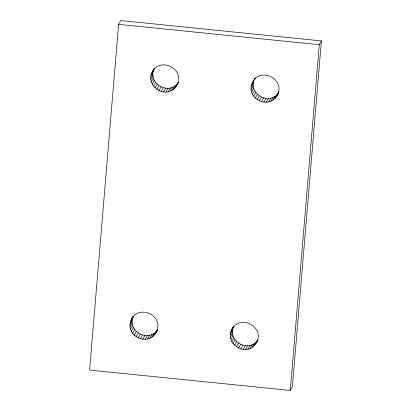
<?xml version="1.0" encoding="UTF-8"?>
<svg xmlns="http://www.w3.org/2000/svg" width="411" height="411" viewBox="0 0 411 411"><rect width="100%" height="100%" fill="white"/><g stroke="black" fill="none" stroke-linecap="round" stroke-linejoin="round"><path stroke-width="0.62" d="M118.615 24.347L89.603 370.085L290.274 390.45L292.385 386.653L321.397 40.915L120.726 20.55L118.615 24.347L319.285 44.717L321.397 40.915M290.274 390.45L319.285 44.717M178.148 82.781C169.512 103.459 140.279 85.575 154.5 68.257M176.047 86.454L178.158 82.657C168.983 96.056 147.03 83.263 154.212 68.678M157.701 329.514C150 350.141 120.197 334.369 133.159 316.496M157.028 330.382C148.155 342.974 126.629 330.429 133.256 316.511M278.483 92.963C270.983 112.285 242.351 97.91 253.638 80.489M276.382 96.636L278.494 92.84C269.318 106.238 247.365 93.446 254.543 78.861M231.681 329.935C239.916 312.488 266.806 328.163 255.632 343.915C244.812 359.019 221.688 341.058 233.494 326.678M257.358 340.565C247.915 353.342 226.728 340.385 233.797 326.139M277.579 94.592C285.285 78.665 259.855 66.531 252.431 82.657M177.244 84.409C184.95 68.483 159.519 56.343 152.096 72.475M156.493 331.687C164.2 315.761 138.769 303.621 131.345 319.753M151.279 74.699L153.395 70.903M150.873 77.042L152.99 73.245M150.883 79.426L153 75.624M151.315 81.779L153.431 77.977M152.152 84.029L154.264 80.232M153.365 86.11L155.481 82.313M154.926 87.959L157.043 84.163M156.781 89.521L158.898 85.719M158.877 90.744L160.994 86.942M161.148 91.591L163.265 87.795M163.527 92.043L165.643 88.242M165.941 92.079L168.053 88.278M168.315 91.699L170.431 87.903M170.58 90.918L172.692 87.122M172.661 89.762L174.778 85.961M174.505 88.257L176.617 84.461M254.229 79.529L254.835 78.444M251.614 84.887L253.731 81.085M255.169 78.809L255.776 77.725M251.208 87.224L253.325 83.428M251.219 89.608L253.335 85.812M251.65 91.961L253.767 88.165M252.488 94.211L254.599 90.415M253.7 96.297L255.817 92.496M132.542 317.708L133.149 316.619M130.528 321.977L132.645 318.181M255.262 98.142L257.378 94.345M130.123 324.32L132.239 320.518M130.133 326.704L132.25 322.902M257.116 99.703L259.233 95.907M130.564 329.057L132.681 325.255M259.213 100.926L261.329 97.13M131.402 331.307L133.513 327.51M261.483 101.774L263.6 97.977M132.619 333.388L134.731 329.591M134.176 335.237L136.293 331.441M263.862 102.226L265.979 98.429M266.277 102.262L268.388 98.465M136.031 336.799L138.147 332.997M268.65 101.887L270.767 98.085M138.127 338.022L140.243 334.22M270.916 101.106L273.027 97.304M272.996 99.945L275.113 96.143M140.398 338.87L142.514 335.073M274.841 98.44L276.952 94.643M278.391 92.367L278.997 91.283M142.776 339.322L144.893 335.52M145.191 339.358L147.308 335.556M147.564 338.977L149.681 335.181M149.83 338.196L151.942 334.4M151.911 337.035L154.027 333.239M153.755 335.535L155.867 331.734M155.296 333.732L157.11 330.475M232.878 327.891L233.484 326.807M230.864 332.16L232.98 328.363M230.458 334.503L232.575 330.706M230.468 336.886L232.585 333.085M230.9 339.239L233.016 335.438M231.737 341.49L233.849 337.693M232.955 343.57L235.066 339.774M234.511 345.42L236.628 341.623M236.366 346.982L238.483 343.18M238.462 348.204L240.579 344.403M240.733 349.052L242.85 345.255M243.112 349.504L245.228 345.702M245.526 349.54L247.643 345.738M247.9 349.16L250.016 345.363M250.165 348.379L252.277 344.582M252.246 347.223L254.363 343.421M254.09 345.718L256.202 341.921M255.632 343.915L258.036 339.702"/></g></svg>
